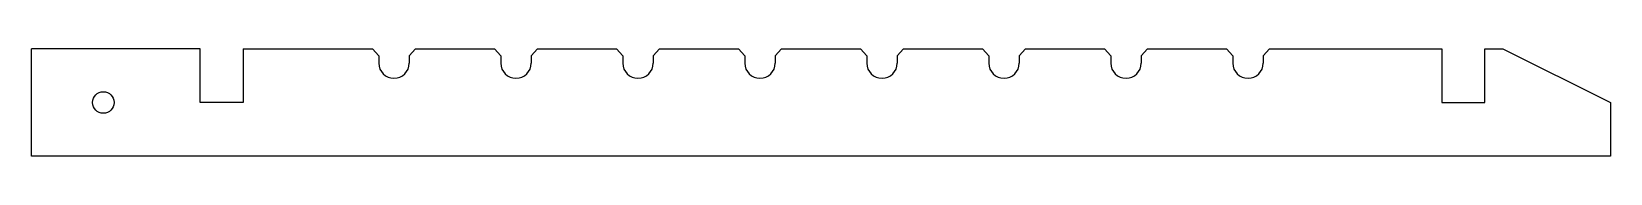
# Model space of a CAD drawing. Header units: millimetres. Extents: x -220 to 220, y -10 to 20.
import ezdxf

# ---------------------------------------------------------------- set-up
doc = ezdxf.new("R2010")
doc.units = ezdxf.units.MM
doc.layers.add('Sketch', color=7, linetype='CONTINUOUS')

msp = doc.modelspace()

# ---------------------------------------------------------------- linework, layer by layer
at = {"layer": 'Sketch'}
for p, q in [((-220, -10), (-220, 20)), ((-173, 20), (-220, 20)), ((-173, 5), (-173, 20)), ((-161, 20), (-161, 5)), ((-161, 20), (-125, 20)), ((-123.25, 18), (-125, 20)), ((-123.25, 18), (-123.25, 16)), ((-114.75, 18), (-113, 20)), ((-114.75, 18), (-114.75, 16)), ((-113, 20), (-91, 20)), ((-89.25, 18), (-91, 20)), ((-89.25, 18), (-89.25, 16)), ((-80.75, 18), (-79, 20)), ((-80.75, 18), (-80.75, 16)), ((-79, 20), (-57, 20)), ((-55.25, 18), (-57, 20)), ((-55.25, 18), (-55.25, 16)), ((-46.75, 18), (-45, 20)), ((-46.75, 18), (-46.75, 16)), ((-45, 20), (-23, 20)), ((-21.25, 18), (-23, 20)), ((-21.25, 18), (-21.25, 16)), ((-12.75, 18), (-11, 20)), ((-12.75, 18), (-12.75, 16)), ((-11, 20), (11, 20)), ((12.75, 18), (11, 20)), ((12.75, 18), (12.75, 16)), ((21.25, 18), (23, 20)), ((21.25, 18), (21.25, 16)), ((23, 20), (45, 20)), ((46.75, 18), (45, 20)), ((46.75, 18), (46.75, 16)), ((55.25, 18), (57, 20)), ((55.25, 18), (55.25, 16)), ((57, 20), (79, 20)), ((80.75, 18), (79, 20)), ((80.75, 18), (80.75, 16)), ((89.25, 18), (91, 20)), ((89.25, 18), (89.25, 16)), ((91, 20), (113, 20)), ((114.75, 18), (113, 20)), ((114.75, 18), (114.75, 16)), ((123.25, 18), (125, 20)), ((123.25, 18), (123.25, 16)), ((125, 20), (173, 20)), ((173, 20), (173, 5)), ((185, 5), (185, 20)), ((185, 20), (190, 20)), ((190, 20), (220, 5)), ((-161, 5), (-173, 5)), ((173, 5), (185, 5)), ((220, 5), (220, -10)), ((220, -10), (-220, -10))]:
    msp.add_line(p, q, dxfattribs=at)
msp.add_circle((-200, 5), 3, dxfattribs=at)
for centre in [(-119, 16), (-85, 16), (-51, 16), (-17, 16), (17, 16), (51, 16), (85, 16), (119, 16)]:
    msp.add_arc(centre, 4.25, 180, 0, dxfattribs=at)

doc.saveas('drawing.dxf')
